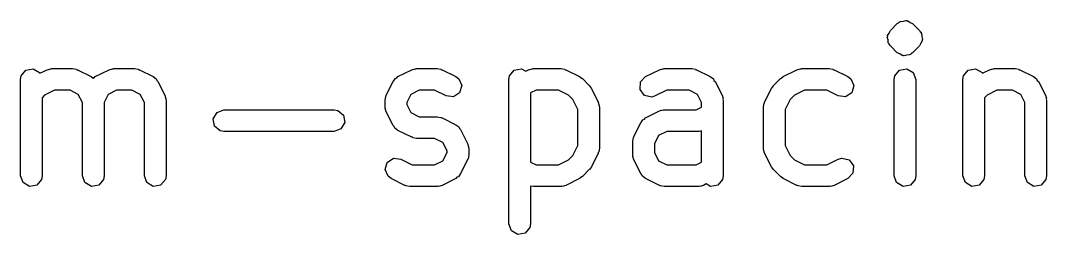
# Model space of a CAD drawing. Extents: x 4 to 183, y -17 to 15.
# Drawn here: x 17.69 to 24.79, y 3.91 to 5.39 of the extents above; entities that cross this region are included whole.
import ezdxf

# ---------------------------------------------------------------- set-up
doc = ezdxf.new("R2010")
doc.units = 0
doc.layers.add('BLACK', color=7, linetype='CONTINUOUS')

msp = doc.modelspace()

# ---------------------------------------------------------------- linework, layer by layer
at = {"layer": 'BLACK', "linetype": 'CONTINUOUS'}
for p, q in [((23.7071, 5.32179), (23.7547, 5.36941)), ((23.7547, 5.36941), (23.7628, 5.37509)), ((23.7628, 5.37509), (23.7647, 5.37782)), ((23.7647, 5.37782), (23.768, 5.37868)), ((23.768, 5.37868), (23.7681, 5.3788)), ((23.7681, 5.3788), (23.7703, 5.38133)), ((23.7703, 5.38133), (23.7722, 5.38169)), ((23.7722, 5.38169), (23.7761, 5.38435)), ((23.7761, 5.38435), (23.7955, 5.38605)), ((23.7955, 5.38605), (23.8143, 5.39109)), ((23.8143, 5.39109), (23.8174, 5.38965)), ((23.8174, 5.38965), (23.8208, 5.39024)), ((23.8208, 5.39024), (23.8237, 5.38853)), ((23.8237, 5.38853), (23.8272, 5.38882)), ((23.8272, 5.38882), (23.8431, 5.37765)), ((23.8431, 5.37765), (23.8608, 5.36941)), ((23.8608, 5.36941), (23.9084, 5.32179)), ((23.6854, 5.2753), (23.6883, 5.28143)), ((23.6905, 5.25648), (23.6854, 5.2753)), ((23.6877, 5.28817), (23.6989, 5.30414)), ((23.6883, 5.28143), (23.6877, 5.28817)), ((23.6922, 5.23707), (23.6905, 5.25648)), ((23.6989, 5.30414), (23.7071, 5.32179)), ((23.9084, 5.32179), (23.9141, 5.31369)), ((23.9141, 5.31369), (23.9168, 5.31178)), ((23.9168, 5.31178), (23.9177, 5.30856)), ((23.9177, 5.30856), (23.9233, 5.30046)), ((23.9233, 5.30046), (23.925, 5.28105)), ((23.925, 5.28105), (23.9301, 5.26222)), ((23.9301, 5.26222), (23.9272, 5.25609)), ((23.9272, 5.25609), (23.9278, 5.24935)), ((23.6978, 5.22896), (23.6922, 5.23707)), ((23.6987, 5.22574), (23.6978, 5.22896)), ((23.7014, 5.22383), (23.6987, 5.22574)), ((23.7071, 5.21573), (23.7014, 5.22383)), ((23.7547, 5.16811), (23.7071, 5.21573)), ((23.9084, 5.21573), (23.8608, 5.16811)), ((23.9166, 5.23339), (23.9084, 5.21573)), ((23.9278, 5.24935), (23.9166, 5.23339)), ((23.7724, 5.15988), (23.7547, 5.16811)), ((23.7883, 5.1487), (23.7724, 5.15988)), ((23.7918, 5.149), (23.7883, 5.1487)), ((23.7947, 5.14728), (23.7918, 5.149)), ((23.7981, 5.14788), (23.7947, 5.14728)), ((23.8012, 5.14643), (23.7981, 5.14788)), ((23.82, 5.15147), (23.8012, 5.14643)), ((23.8394, 5.15317), (23.82, 5.15147)), ((23.8433, 5.15584), (23.8394, 5.15317)), ((23.8453, 5.15619), (23.8433, 5.15584)), ((23.8474, 5.15872), (23.8453, 5.15619)), ((23.8475, 5.15884), (23.8474, 5.15872)), ((23.8508, 5.15971), (23.8475, 5.15884)), ((23.8527, 5.16244), (23.8508, 5.15971)), ((23.8608, 5.16811), (23.8527, 5.16244)), ((17.6897, 5.0087), (17.7226, 5.048)), ((17.7226, 5.048), (17.7732, 5.05691)), ((17.7732, 5.05691), (17.8176, 5.03126)), ((17.8198, 5.02529), (17.8694, 5.05013)), ((17.8694, 5.05013), (17.8944, 5.05756)), ((17.8944, 5.05756), (17.8988, 5.05652)), ((17.8988, 5.05652), (17.903, 5.05805)), ((17.903, 5.05805), (18.0458, 5.05805)), ((18.0458, 5.05805), (18.0715, 5.05352)), ((18.0715, 5.05352), (18.0749, 5.05064)), ((18.0749, 5.05064), (18.0794, 5.05013)), ((18.0794, 5.05013), (18.1746, 5.00251)), ((18.2028, 5.00251), (18.298, 5.05013)), ((18.298, 5.05013), (18.323, 5.05756)), ((18.323, 5.05756), (18.3273, 5.05652)), ((18.3273, 5.05652), (18.3316, 5.05805)), ((18.3316, 5.05805), (18.4744, 5.05805)), ((18.4744, 5.05805), (18.5001, 5.05352)), ((18.5001, 5.05352), (18.5035, 5.05064)), ((18.5035, 5.05064), (18.508, 5.05013)), ((18.508, 5.05013), (18.6032, 5.00251)), ((20.298, 5.00251), (20.3933, 5.05013)), ((20.3933, 5.05013), (20.4182, 5.05756)), ((20.4182, 5.05756), (20.4226, 5.05652)), ((20.4226, 5.05652), (20.4268, 5.05805)), ((20.4268, 5.05805), (20.5697, 5.05805)), ((20.5697, 5.05805), (20.5953, 5.05352)), ((20.5953, 5.05352), (20.5987, 5.05064)), ((20.5987, 5.05064), (20.6032, 5.05013)), ((20.6032, 5.05013), (20.6984, 5.00251)), ((21.0706, 5.0087), (21.1036, 5.048)), ((21.1036, 5.048), (21.1541, 5.05691)), ((21.1541, 5.05691), (21.183, 5.04023)), ((21.183, 5.04023), (21.2028, 5.05013)), ((21.2028, 5.05013), (21.2277, 5.05756)), ((21.2277, 5.05756), (21.2321, 5.05652)), ((21.2321, 5.05652), (21.2363, 5.05805)), ((21.2363, 5.05805), (21.4268, 5.05805)), ((21.4268, 5.05805), (21.4524, 5.05352)), ((21.4524, 5.05352), (21.4559, 5.05064)), ((21.4559, 5.05064), (21.4603, 5.05013)), ((21.4603, 5.05013), (21.5556, 5.00251)), ((22.0123, 5.00251), (22.1075, 5.05013)), ((22.1075, 5.05013), (22.1325, 5.05756)), ((22.1325, 5.05756), (22.1369, 5.05652)), ((22.1369, 5.05652), (22.1411, 5.05805)), ((22.1411, 5.05805), (22.3316, 5.05805)), ((22.3316, 5.05805), (22.3572, 5.05352)), ((22.3572, 5.05352), (22.3606, 5.05064)), ((22.3606, 5.05064), (22.3651, 5.05013)), ((22.3651, 5.05013), (22.4603, 5.00251)), ((22.9647, 5.00251), (23.0599, 5.05013)), ((23.0599, 5.05013), (23.0849, 5.05756)), ((23.0849, 5.05756), (23.0893, 5.05652)), ((23.0893, 5.05652), (23.0935, 5.05805)), ((23.0935, 5.05805), (23.2839, 5.05805)), ((23.2839, 5.05805), (23.3096, 5.05352)), ((23.3096, 5.05352), (23.313, 5.05064)), ((23.313, 5.05064), (23.3175, 5.05013)), ((23.3175, 5.05013), (23.4127, 5.00251)), ((23.7373, 5.0087), (23.7703, 5.048)), ((23.7703, 5.048), (23.8208, 5.05691)), ((23.8208, 5.05691), (23.8652, 5.03126)), ((24.2135, 5.0087), (24.2464, 5.048)), ((24.2464, 5.048), (24.297, 5.05691)), ((24.297, 5.05691), (24.3414, 5.03126)), ((24.3436, 5.02529), (24.3933, 5.05013)), ((24.3933, 5.05013), (24.4182, 5.05756)), ((24.4182, 5.05756), (24.4226, 5.05652)), ((24.4226, 5.05652), (24.4268, 5.05805)), ((24.4268, 5.05805), (24.5697, 5.05805)), ((24.5697, 5.05805), (24.5953, 5.05352)), ((24.5953, 5.05352), (24.5987, 5.05064)), ((24.5987, 5.05064), (24.6032, 5.05013)), ((24.6032, 5.05013), (24.6984, 5.00251)), ((17.6851, 4.98305), (17.6897, 5.0087)), ((17.6851, 4.31638), (17.6851, 4.98305)), ((17.8176, 5.03126), (17.8198, 5.02529)), ((18.1746, 5.00251), (18.1891, 4.99177)), ((18.1891, 4.99177), (18.1951, 4.99436)), ((18.1951, 4.99436), (18.2028, 5.00251)), ((18.6032, 5.00251), (18.6241, 4.98699)), ((18.6241, 4.98699), (18.6286, 4.97669)), ((18.6286, 4.97669), (18.6367, 4.96897)), ((20.2645, 4.96897), (20.28, 4.98989)), ((20.28, 4.98989), (20.2903, 4.99436)), ((20.2903, 4.99436), (20.298, 5.00251)), ((20.6984, 5.00251), (20.7194, 4.98699)), ((20.7194, 4.98699), (20.7398, 4.93992)), ((21.0661, 4.98305), (21.0706, 5.0087)), ((21.0661, 3.98305), (21.0661, 4.98305)), ((21.5556, 5.00251), (21.5736, 4.98915)), ((21.5736, 4.98915), (21.5751, 4.98846)), ((21.5751, 4.98846), (21.6227, 4.94084)), ((21.977, 4.96526), (22.0123, 5.00251)), ((22.4603, 5.00251), (22.4813, 4.98699)), ((22.4813, 4.98699), (22.4857, 4.97669)), ((22.4857, 4.97669), (22.4939, 4.96897)), ((22.8976, 4.94084), (22.9452, 4.98846)), ((22.9452, 4.98846), (22.9636, 5.00132)), ((22.9636, 5.00132), (22.9647, 5.00251)), ((23.4127, 5.00251), (23.4336, 4.98699)), ((23.4336, 4.98699), (23.454, 4.93992)), ((23.7328, 4.98305), (23.7373, 5.0087)), ((23.7328, 4.31638), (23.7328, 4.98305)), ((23.8652, 5.03126), (23.8828, 4.98305)), ((23.8828, 4.98305), (23.8828, 4.31638)), ((24.2089, 4.98305), (24.2135, 5.0087)), ((24.2089, 4.31638), (24.2089, 4.98305)), ((24.3414, 5.03126), (24.3436, 5.02529)), ((24.6984, 5.00251), (24.7194, 4.98699)), ((24.7194, 4.98699), (24.7238, 4.97669)), ((24.7238, 4.97669), (24.732, 4.96897)), ((17.9207, 4.90805), (17.8522, 4.87379)), ((18.0281, 4.90805), (17.9207, 4.90805)), ((18.0852, 4.87953), (18.0281, 4.90805)), ((18.3493, 4.90805), (18.2922, 4.87953)), ((18.4567, 4.90805), (18.3493, 4.90805)), ((18.5138, 4.87953), (18.4567, 4.90805)), ((18.6367, 4.96897), (18.6844, 4.87373)), ((20.2169, 4.87373), (20.2645, 4.96897)), ((20.4445, 4.90805), (20.3875, 4.87953)), ((20.5519, 4.90805), (20.4445, 4.90805)), ((20.6314, 4.86835), (20.5519, 4.90805)), ((20.7398, 4.93992), (20.7251, 4.89075)), ((21.254, 4.90805), (21.2161, 4.88908)), ((21.4091, 4.90805), (21.254, 4.90805)), ((21.4776, 4.87379), (21.4091, 4.90805)), ((21.6227, 4.94084), (21.6355, 4.92248)), ((21.6355, 4.92248), (21.6367, 4.92135)), ((21.6367, 4.92135), (21.6844, 4.82611)), ((21.974, 4.91405), (21.977, 4.96526)), ((22.0045, 4.87284), (21.974, 4.91405)), ((22.1588, 4.90805), (22.0794, 4.86835)), ((22.3139, 4.90805), (22.1588, 4.90805)), ((22.3709, 4.87953), (22.3139, 4.90805)), ((22.4939, 4.96897), (22.5415, 4.87373)), ((22.8359, 4.82611), (22.8835, 4.92135)), ((22.8835, 4.92135), (22.8969, 4.93936)), ((22.8969, 4.93936), (22.8976, 4.94084)), ((23.1112, 4.90805), (23.0427, 4.87379)), ((23.2662, 4.90805), (23.1112, 4.90805)), ((23.3456, 4.86835), (23.2662, 4.90805)), ((23.454, 4.93992), (23.4394, 4.89075)), ((24.4445, 4.90805), (24.376, 4.87379)), ((24.5519, 4.90805), (24.4445, 4.90805)), ((24.609, 4.87953), (24.5519, 4.90805)), ((24.732, 4.96897), (24.7796, 4.87373)), ((17.8522, 4.87379), (17.8351, 4.85674)), ((17.8351, 4.85674), (17.8351, 4.31638)), ((18.1137, 4.82249), (18.0852, 4.87953)), ((18.2922, 4.87953), (18.2637, 4.82249)), ((18.5423, 4.82249), (18.5138, 4.87953)), ((18.6844, 4.87373), (18.6918, 4.84877)), ((18.6918, 4.84877), (18.6907, 4.84441)), ((18.6907, 4.84441), (18.6923, 4.84019)), ((18.6923, 4.84019), (18.6923, 4.31638)), ((20.2089, 4.84019), (20.2135, 4.86584)), ((20.2089, 4.79257), (20.2089, 4.84019)), ((20.2135, 4.86584), (20.2163, 4.86928)), ((20.2163, 4.86928), (20.2169, 4.87373)), ((20.3875, 4.87953), (20.3589, 4.82249)), ((20.6823, 4.86248), (20.6314, 4.86835)), ((20.7251, 4.89075), (20.6823, 4.86248)), ((21.2161, 4.88908), (21.2161, 4.41035)), ((21.508, 4.84338), (21.4776, 4.87379)), ((21.5423, 4.77487), (21.508, 4.84338)), ((22.0544, 4.86092), (22.0045, 4.87284)), ((22.0794, 4.86835), (22.0544, 4.86092)), ((22.3994, 4.82249), (22.3709, 4.87953)), ((22.5415, 4.87373), (22.5489, 4.84877)), ((22.5489, 4.84877), (22.5479, 4.84441)), ((22.5479, 4.84441), (22.5494, 4.84019)), ((22.5494, 4.84019), (22.5494, 4.31638)), ((23.0122, 4.84338), (22.978, 4.77487)), ((23.0427, 4.87379), (23.0122, 4.84338)), ((23.3966, 4.86248), (23.3456, 4.86835)), ((23.4394, 4.89075), (23.3966, 4.86248)), ((24.376, 4.87379), (24.3589, 4.85674)), ((24.3589, 4.85674), (24.3589, 4.31638)), ((24.6375, 4.82249), (24.609, 4.87953)), ((24.7796, 4.87373), (24.787, 4.84877)), ((24.787, 4.84877), (24.786, 4.84441)), ((24.786, 4.84441), (24.7875, 4.84019)), ((24.7875, 4.84019), (24.7875, 4.31638)), ((18.1137, 4.31638), (18.1137, 4.82249)), ((18.2637, 4.82249), (18.2637, 4.31638)), ((18.5423, 4.31638), (18.5423, 4.82249)), ((19.0453, 4.75479), (19.0935, 4.77233)), ((19.0935, 4.77233), (19.8554, 4.77233)), ((19.8554, 4.77233), (19.881, 4.76781)), ((19.881, 4.76781), (19.9203, 4.73483)), ((20.2105, 4.78836), (20.2089, 4.79257)), ((20.2094, 4.784), (20.2105, 4.78836)), ((20.2169, 4.75903), (20.2094, 4.784)), ((20.2645, 4.66379), (20.2169, 4.75903)), ((20.3589, 4.82249), (20.3589, 4.81028)), ((20.3589, 4.81028), (20.3875, 4.75324)), ((21.5423, 4.52456), (21.5423, 4.77487)), ((21.6844, 4.82611), (21.6918, 4.80115)), ((21.6918, 4.80115), (21.6907, 4.79679)), ((21.6907, 4.79679), (21.6923, 4.79257)), ((21.6923, 4.79257), (21.6923, 4.50686)), ((22.0123, 4.7168), (22.1075, 4.76442)), ((22.1075, 4.76442), (22.1325, 4.77184)), ((22.1325, 4.77184), (22.1369, 4.7708)), ((22.1369, 4.7708), (22.1411, 4.77233)), ((22.1411, 4.77233), (22.3615, 4.77233)), ((22.3615, 4.77233), (22.3994, 4.79131)), ((22.3994, 4.79131), (22.3994, 4.82249)), ((22.828, 4.79257), (22.8325, 4.81822)), ((22.828, 4.50686), (22.828, 4.79257)), ((22.8325, 4.81822), (22.8354, 4.82166)), ((22.8354, 4.82166), (22.8359, 4.82611)), ((22.978, 4.77487), (22.978, 4.52456)), ((24.6375, 4.31638), (24.6375, 4.82249)), ((19.0196, 4.71036), (19.0453, 4.75479)), ((19.0285, 4.65983), (19.0196, 4.71036)), ((19.9203, 4.73483), (19.9292, 4.68431)), ((20.3875, 4.75324), (20.4445, 4.72471)), ((20.4445, 4.72471), (20.5697, 4.72471)), ((20.5697, 4.72471), (20.5953, 4.72019)), ((20.5953, 4.72019), (20.5987, 4.71731)), ((20.5987, 4.71731), (20.6032, 4.7168)), ((20.6032, 4.7168), (20.6984, 4.66918)), ((21.9788, 4.68326), (21.9943, 4.70418)), ((21.9943, 4.70418), (22.0046, 4.70864)), ((22.0046, 4.70864), (22.0123, 4.7168)), ((19.0678, 4.62686), (19.0285, 4.65983)), ((19.0935, 4.62233), (19.0678, 4.62686)), ((19.8554, 4.62233), (19.0935, 4.62233)), ((19.9036, 4.63988), (19.8554, 4.62233)), ((19.9292, 4.68431), (19.9036, 4.63988)), ((20.2726, 4.65607), (20.2645, 4.66379)), ((20.2771, 4.64577), (20.2726, 4.65607)), ((20.298, 4.63025), (20.2771, 4.64577)), ((20.3933, 4.58263), (20.298, 4.63025)), ((20.6984, 4.66918), (20.7194, 4.65366)), ((20.7194, 4.65366), (20.7238, 4.64336)), ((20.7238, 4.64336), (20.732, 4.63564)), ((20.732, 4.63564), (20.7796, 4.5404)), ((21.9311, 4.58802), (21.9788, 4.68326)), ((22.1588, 4.62233), (22.1017, 4.59381)), ((22.3792, 4.62233), (22.1588, 4.62233)), ((22.3834, 4.62387), (22.3792, 4.62233)), ((22.3878, 4.62283), (22.3834, 4.62387)), ((22.3994, 4.6263), (22.3878, 4.62283)), ((22.3994, 4.41035), (22.3994, 4.6263)), ((20.3977, 4.58212), (20.3933, 4.58263)), ((20.4011, 4.57924), (20.3977, 4.58212)), ((20.4268, 4.57471), (20.4011, 4.57924)), ((20.5519, 4.57471), (20.4268, 4.57471)), ((20.609, 4.54619), (20.5519, 4.57471)), ((20.6375, 4.48915), (20.609, 4.54619)), ((21.9232, 4.55448), (21.9277, 4.58013)), ((21.9232, 4.45924), (21.9232, 4.55448)), ((21.9277, 4.58013), (21.9306, 4.58357)), ((21.9306, 4.58357), (21.9311, 4.58802)), ((22.1017, 4.59381), (22.0732, 4.53677)), ((20.609, 4.4199), (20.6375, 4.47694)), ((20.6375, 4.47694), (20.6375, 4.48915)), ((20.7796, 4.5404), (20.787, 4.51543)), ((20.787, 4.51543), (20.786, 4.51107)), ((20.786, 4.51107), (20.7875, 4.50686)), ((20.7875, 4.50686), (20.7875, 4.45924)), ((21.508, 4.45605), (21.5423, 4.52456)), ((21.6849, 4.47777), (21.6844, 4.47332)), ((21.6878, 4.48121), (21.6849, 4.47777)), ((21.6923, 4.50686), (21.6878, 4.48121)), ((22.0732, 4.53677), (22.0732, 4.47694)), ((22.0732, 4.47694), (22.1017, 4.4199)), ((22.8295, 4.50265), (22.828, 4.50686)), ((22.8285, 4.49828), (22.8295, 4.50265)), ((22.8359, 4.47332), (22.8285, 4.49828)), ((22.978, 4.52456), (23.0122, 4.45605)), ((20.2091, 4.35951), (20.2237, 4.40868)), ((20.2237, 4.40868), (20.2665, 4.43695)), ((20.2665, 4.43695), (20.3175, 4.43108)), ((20.3175, 4.43108), (20.3969, 4.39138)), ((20.5519, 4.39138), (20.609, 4.4199)), ((20.7796, 4.4257), (20.732, 4.33046)), ((20.7801, 4.43015), (20.7796, 4.4257)), ((20.783, 4.43359), (20.7801, 4.43015)), ((20.7875, 4.45924), (20.783, 4.43359)), ((21.2161, 4.41035), (21.254, 4.39138)), ((21.4091, 4.39138), (21.4776, 4.42564)), ((21.4776, 4.42564), (21.508, 4.45605)), ((21.6844, 4.47332), (21.6367, 4.37808)), ((21.9248, 4.45503), (21.9232, 4.45924)), ((21.9237, 4.45066), (21.9248, 4.45503)), ((21.9311, 4.4257), (21.9237, 4.45066)), ((21.9788, 4.33046), (21.9311, 4.4257)), ((22.1017, 4.4199), (22.1588, 4.39138)), ((22.3615, 4.39138), (22.3994, 4.41035)), ((22.8835, 4.37808), (22.8359, 4.47332)), ((23.0122, 4.45605), (23.0427, 4.42564)), ((23.0427, 4.42564), (23.1112, 4.39138)), ((23.2662, 4.39138), (23.3456, 4.43108)), ((23.3456, 4.43108), (23.3706, 4.43851)), ((23.3706, 4.43851), (23.4205, 4.42659)), ((23.4205, 4.42659), (23.4511, 4.38538)), ((20.2295, 4.31243), (20.2091, 4.35951)), ((20.3969, 4.39138), (20.5519, 4.39138)), ((21.254, 4.39138), (21.4091, 4.39138)), ((21.6227, 4.35859), (21.5751, 4.31097)), ((21.6234, 4.36007), (21.6227, 4.35859)), ((21.6367, 4.37808), (21.6234, 4.36007)), ((22.1588, 4.39138), (22.3615, 4.39138)), ((22.8847, 4.37695), (22.8835, 4.37808)), ((22.8976, 4.35859), (22.8847, 4.37695)), ((22.9452, 4.31097), (22.8976, 4.35859)), ((23.1112, 4.39138), (23.2662, 4.39138)), ((23.448, 4.33417), (23.4127, 4.29692)), ((23.4511, 4.38538), (23.448, 4.33417)), ((17.7027, 4.26817), (17.6851, 4.31638)), ((17.7471, 4.24252), (17.7027, 4.26817)), ((17.8306, 4.29073), (17.7976, 4.25143)), ((17.8351, 4.31638), (17.8306, 4.29073)), ((18.1312, 4.26817), (18.1137, 4.31638)), ((18.1757, 4.24252), (18.1312, 4.26817)), ((18.2592, 4.29073), (18.2262, 4.25143)), ((18.2637, 4.31638), (18.2592, 4.29073)), ((18.5598, 4.26817), (18.5423, 4.31638)), ((18.6043, 4.24252), (18.5598, 4.26817)), ((18.6878, 4.29073), (18.6548, 4.25143)), ((18.6923, 4.31638), (18.6878, 4.29073)), ((20.2504, 4.29692), (20.2295, 4.31243)), ((20.3456, 4.2493), (20.2504, 4.29692)), ((20.6984, 4.29692), (20.6032, 4.2493)), ((20.7062, 4.30507), (20.6984, 4.29692)), ((20.7165, 4.30954), (20.7062, 4.30507)), ((20.732, 4.33046), (20.7165, 4.30954)), ((21.5556, 4.29692), (21.4603, 4.2493)), ((21.5567, 4.29811), (21.5556, 4.29692)), ((21.5751, 4.31097), (21.5567, 4.29811)), ((21.9869, 4.32274), (21.9788, 4.33046)), ((21.9914, 4.31243), (21.9869, 4.32274)), ((22.0123, 4.29692), (21.9914, 4.31243)), ((22.1075, 4.2493), (22.0123, 4.29692)), ((22.5449, 4.29073), (22.5119, 4.25143)), ((22.5494, 4.31638), (22.5449, 4.29073)), ((22.9467, 4.31028), (22.9452, 4.31097)), ((22.9647, 4.29692), (22.9467, 4.31028)), ((23.0599, 4.2493), (22.9647, 4.29692)), ((23.4127, 4.29692), (23.3175, 4.2493)), ((23.7503, 4.26817), (23.7328, 4.31638)), ((23.7947, 4.24252), (23.7503, 4.26817)), ((23.8782, 4.29073), (23.8453, 4.25143)), ((23.8828, 4.31638), (23.8782, 4.29073)), ((24.2265, 4.26817), (24.2089, 4.31638)), ((24.2709, 4.24252), (24.2265, 4.26817)), ((24.3544, 4.29073), (24.3214, 4.25143)), ((24.3589, 4.31638), (24.3544, 4.29073)), ((24.6551, 4.26817), (24.6375, 4.31638)), ((24.6995, 4.24252), (24.6551, 4.26817)), ((24.783, 4.29073), (24.75, 4.25143)), ((24.7875, 4.31638), (24.783, 4.29073)), ((17.7976, 4.25143), (17.7471, 4.24252)), ((18.2262, 4.25143), (18.1757, 4.24252)), ((18.6548, 4.25143), (18.6043, 4.24252)), ((20.3501, 4.24879), (20.3456, 4.2493)), ((20.3535, 4.2459), (20.3501, 4.24879)), ((20.3792, 4.24138), (20.3535, 4.2459)), ((20.5697, 4.24138), (20.3792, 4.24138)), ((20.5739, 4.24291), (20.5697, 4.24138)), ((20.5782, 4.24187), (20.5739, 4.24291)), ((20.6032, 4.2493), (20.5782, 4.24187)), ((21.2363, 4.24138), (21.2161, 4.24495)), ((21.2161, 4.24495), (21.2161, 3.98305)), ((21.4268, 4.24138), (21.2363, 4.24138)), ((21.431, 4.24291), (21.4268, 4.24138)), ((21.4354, 4.24187), (21.431, 4.24291)), ((21.4603, 4.2493), (21.4354, 4.24187)), ((22.112, 4.24879), (22.1075, 4.2493)), ((22.1154, 4.2459), (22.112, 4.24879)), ((22.1411, 4.24138), (22.1154, 4.2459)), ((22.3792, 4.24138), (22.1411, 4.24138)), ((22.3834, 4.24291), (22.3792, 4.24138)), ((22.3878, 4.24187), (22.3834, 4.24291)), ((22.4127, 4.2493), (22.3878, 4.24187)), ((22.4325, 4.2592), (22.4127, 4.2493)), ((22.4614, 4.24252), (22.4325, 4.2592)), ((22.5119, 4.25143), (22.4614, 4.24252)), ((23.0644, 4.24879), (23.0599, 4.2493)), ((23.0678, 4.2459), (23.0644, 4.24879)), ((23.0935, 4.24138), (23.0678, 4.2459)), ((23.2839, 4.24138), (23.0935, 4.24138)), ((23.2882, 4.24291), (23.2839, 4.24138)), ((23.2925, 4.24187), (23.2882, 4.24291)), ((23.3175, 4.2493), (23.2925, 4.24187)), ((23.8453, 4.25143), (23.7947, 4.24252)), ((24.3214, 4.25143), (24.2709, 4.24252)), ((24.75, 4.25143), (24.6995, 4.24252)), ((21.0836, 3.93484), (21.0661, 3.98305)), ((21.2161, 3.98305), (21.2116, 3.9574)), ((21.1281, 3.90919), (21.0836, 3.93484)), ((21.1786, 3.9181), (21.1281, 3.90919)), ((21.2116, 3.9574), (21.1786, 3.9181))]:
    msp.add_line(p, q, dxfattribs=at)

doc.saveas('drawing.dxf')
